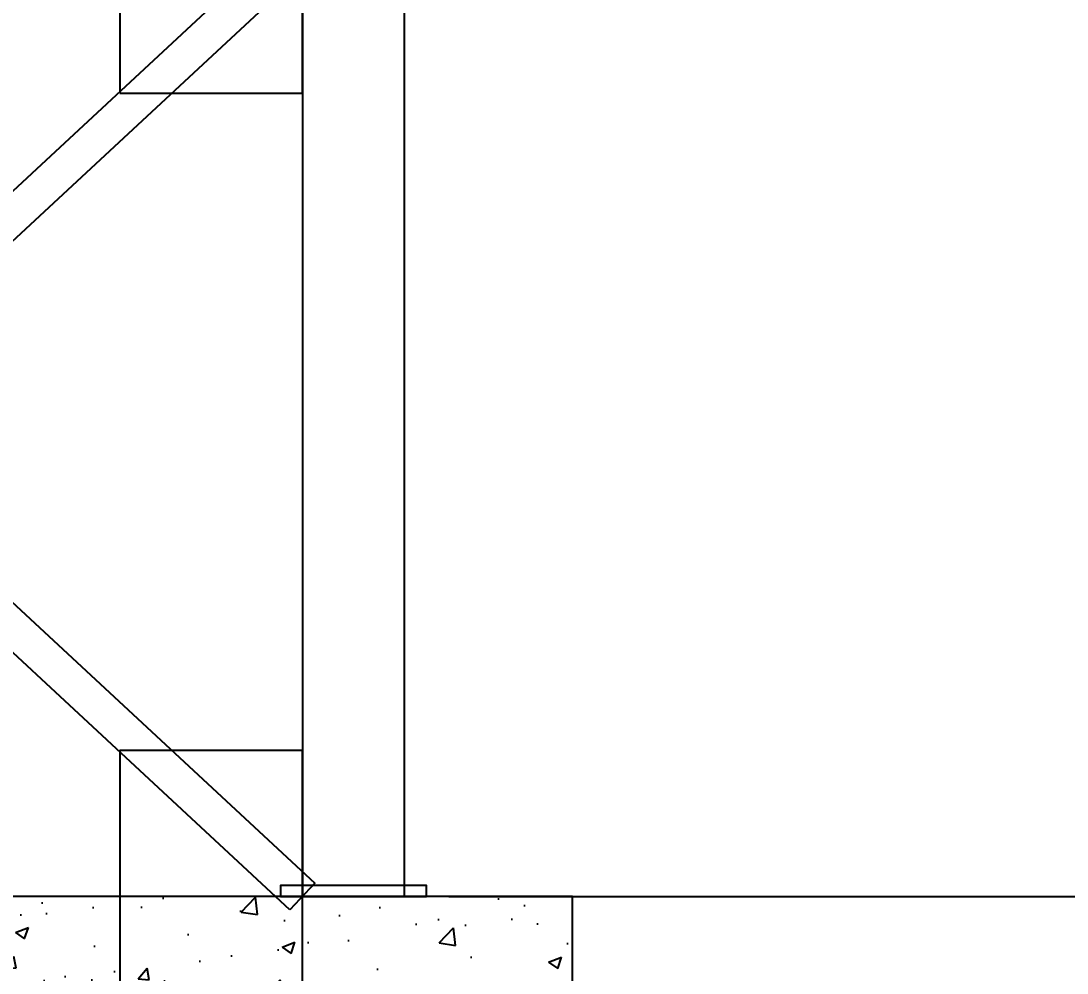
# Model space of a CAD drawing. Header units: millimetres. Extents: x -665 to 1024385, y -25305 to 3861.
# Drawn here: x 2665 to 4098, y -23167 to -21864 of the extents above; entities that cross this region are included whole.
import ezdxf

# ---------------------------------------------------------------- set-up
doc = ezdxf.new("R2010")
doc.units = ezdxf.units.MM
doc.layers.add('Steel', color=7, linetype='Continuous')
doc.styles.add('Century Gothic$001H0', font='cent.shx')
doc.dimstyles.new('Copy of ISO-25', dxfattribs={"dimtxt": 250, "dimasz": 80, "dimexe": 1.25, "dimexo": 0.625, "dimtad": 1, "dimtxsty": 'Century Gothic$001H0', "dimblk": 'ARCHTICK', "dimcen": 2.5, "dimadec": 0, "dimazin": 0, "dimtfac": 1, "dimtmove": 0, "dimatfit": 3, "dimfxl": 1, "dimarcsym": 0})

# ---------------------------------------------------------------- blocks, each defined once
blk = doc.blocks.new('_ArchTick')
at = {"color": 0, "linetype": 'ByBlock', "const_width": 0.15}
blk.add_lwpolyline([(-0.5, -0.5), (0.5, 0.5)], dxfattribs=at)
blk = doc.blocks.new('*D92')
at = {"color": 0, "lineweight": -2, "transparency": 16777216}
for p, q in [((3251.2, -21762.4), (7151.9, -21762.4)), ((7150.6, -23062.4), (7150.6, -21762.4)), ((3251.2, -23062.4), (7151.9, -23062.4))]:
    blk.add_line(p, q, dxfattribs=at)
at = {"layer": 'Defpoints', "color": 0, "transparency": 16777216}
for p in [(3250.6, -21762.4), (7150.6, -21762.4), (3250.6, -23062.4)]:
    blk.add_point(p, dxfattribs=at)
at = {"color": 0, "lineweight": -2, "transparency": 16777216, "xscale": 80, "yscale": 80, "zscale": 80}
for p, rotation in [((7150.6, -21762.4), 90), ((7150.6, -23062.4), 270)]:
    blk.add_blockref('_ArchTick', p, dxfattribs=dict(at, rotation=rotation))
at = {"color": 0, "transparency": 16777216, "insert": (7025, -22412.4), "char_height": 250, "attachment_point": 5, "rotation": 90, "style": 'Century Gothic$001H0'}
blk.add_mtext('1300', dxfattribs=at)
blk = doc.blocks.new('*D95')
at = {"color": 0, "lineweight": -2, "transparency": 16777216}
for p, q in [((3250, -5562.4), (249.4, -5562.4)), ((250.6, -23062.4), (250.6, -5562.4)), ((3250, -23062.4), (249.4, -23062.4))]:
    blk.add_line(p, q, dxfattribs=at)
at = {"layer": 'Defpoints', "color": 0, "transparency": 16777216}
for p in [(250.6, -5562.4), (3250.6, -5562.4), (3250.6, -23062.4)]:
    blk.add_point(p, dxfattribs=at)
at = {"color": 0, "lineweight": -2, "transparency": 16777216, "xscale": 80, "yscale": 80, "zscale": 80}
for p, rotation in [((250.6, -5562.4), 90), ((250.6, -23062.4), 270)]:
    blk.add_blockref('_ArchTick', p, dxfattribs=dict(at, rotation=rotation))
at = {"color": 0, "transparency": 16777216, "insert": (125, -14312.4), "char_height": 250, "attachment_point": 5, "rotation": 90, "style": 'Century Gothic$001H0'}
blk.add_mtext('SHAFT TOTAL HEIGHT 17500', dxfattribs=at)

msp = doc.modelspace()

# ---------------------------------------------------------------- hatches: boundary and pattern name
at = {"layer": 'Steel'}
h = msp.add_hatch(dxfattribs=at)
h.set_pattern_fill('AR-CONC', color=256, scale=25, style=0)
h.set_pattern_definition([(50, (2390.77, -22760.95), (182.185, -15.939), [19.05, -209.55]), (355, (2390.77, -22760.95), (-35.243, 191.057), [15.24, -167.64]), (100.451, (2405.95, -22762.28), (146.941, 175.118), [16.19, -178.09]), (46.184, (2390.77, -22710.15), (271.08, -42.042), [28.575, -314.325]), (96.636, (2413.36, -22713.66), (237.404, 247.426), [24.285, -267.136]), (351.184, (2390.77, -22710.15), (237.404, 247.426), [22.86, -251.46]), (21, (2416.17, -22722.85), (151.614, -102.265), [19.05, -209.55]), (326, (2416.17, -22722.85), (61.802, 184.188), [15.24, -167.64]), (71.451, (2428.8, -22731.37), (213.416, 81.923), [16.19, -178.09]), (37.5, (2390.77, -22760.95), (3.0886, 84.555), [0, -165.608, 0, -170.18, 0, -168.275]), (7.5, (2390.77, -22760.95), (66.8197, 100.1806), [0, -97.028, 0, -161.798, 0, -64.135]), (327.5, (2334.13, -22760.95), (135.5906, -5.7287), [0, -63.5, 0, -198.12, 0, -262.89]), (317.5, (2308.73, -22760.95), (148.129, 25.426), [0, -82.55, 0, -131.572, 0, -186.69])])
h.paths.add_polyline_path([(1280.625, -23312.368), (3420.625, -23312.368), (3420.625, -23062.368), (1280.625, -23062.368)], flags=0)

# ---------------------------------------------------------------- linework, layer by layer
for points in [[(3050.625, -23062.368), (3190.625, -23062.368), (3190.625, -5562.368), (3050.625, -5562.368)], [(2800.625, -21962.368), (3050.625, -21962.368), (3050.625, -21562.368), (2800.625, -21562.368)], [(3033.614, -23080.688), (1633.614, -21780.688), (1667.636, -21744.048), (3067.636, -23044.048)], [(3067.636, -21780.688), (1667.636, -23080.688), (1633.614, -23044.048), (3033.614, -21744.048)], [(2800.625, -23262.368), (3050.625, -23262.368), (3050.625, -22862.368), (2800.625, -22862.368)], [(3020.625, -23062.368), (3220.625, -23062.368), (3220.625, -23047.368), (3020.625, -23047.368)], [(1280.625, -23312.368), (3420.625, -23312.368), (3420.625, -23062.368), (1280.625, -23062.368)]]:
    msp.add_lwpolyline(points, close=True, dxfattribs=at)

# ---------------------------------------------------------------- dimensions: what is measured, and where the dimension line sits
dim = msp.add_linear_dim(base=(250.625, -5562.368), p1=(3250.625, -23062.368), p2=(3250.625, -5562.368), angle=90, text='SHAFT TOTAL HEIGHT <>', dimstyle='Copy of ISO-25')
dim.commit()
dim.dimension.update_dxf_attribs({"geometry": '*D95', "text_midpoint": (125, -14312.368)})
dim = msp.add_linear_dim(base=(7150.625, -21762.368), p1=(3250.625, -23062.368), p2=(3250.625, -21762.368), angle=90, dimstyle='Copy of ISO-25')
dim.commit()
dim.dimension.update_dxf_attribs({"geometry": '*D92', "text_midpoint": (7025, -22412.368)})

doc.saveas('drawing.dxf')
